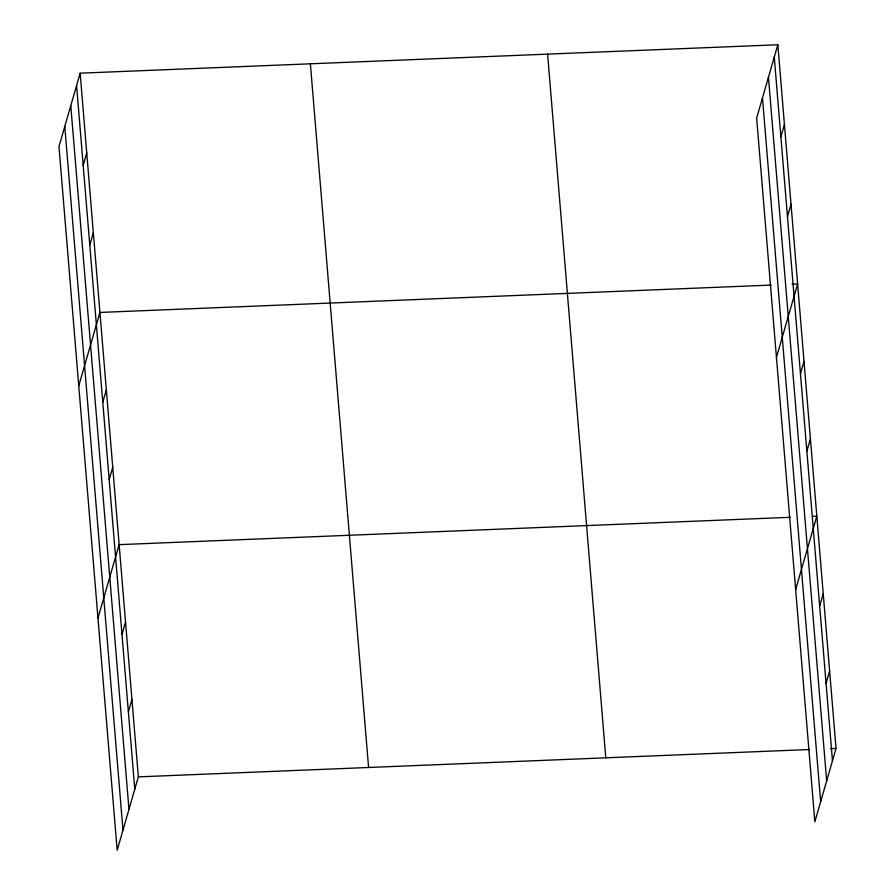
<?xml version="1.0" encoding="UTF-8"?>
<svg xmlns="http://www.w3.org/2000/svg" width="895" height="895" viewBox="0 0 895 895"><rect width="100%" height="100%" fill="white"/><g stroke="black" fill="none" stroke-linecap="round" stroke-linejoin="round"><path stroke-width="1.34" d="M80.147 73.189L58.969 146.567L117.167 850.25L138.345 776.871L80.147 73.189L777.833 44.75L836.031 748.433L814.853 821.811L756.655 118.129L777.833 44.75M83.179 165.284L86.748 152.933M89.78 245.029L93.337 232.689M78.76 385.823L99.938 312.444L771.11 285.08M102.78 402.191L106.337 389.851M109.179 479.597L112.736 467.246M97.958 618.031L119.136 544.652L790.307 517.299M121.977 634.398L125.535 622.059M128.377 711.805L131.945 699.465M780.865 136.845L784.434 124.506M787.466 216.59L791.023 204.25M776.446 357.385L797.624 284.006L792.041 284.23M800.466 373.752L804.023 361.412M806.865 451.158L810.422 438.818M795.644 589.592L816.822 516.214L812.638 516.393M819.663 605.971L823.221 593.62M826.063 683.366L829.631 671.026M138.345 776.871L809.516 749.518M830.448 748.668L836.031 748.433M774.276 57.09L832.462 760.772M768.458 77.239L826.656 780.921M762.473 97.991L820.659 801.674M547.606 54.136L605.792 757.819M310.386 63.802L368.583 767.485M76.59 85.528L134.776 789.211M70.772 105.666L128.969 809.36M64.787 126.419L122.973 830.112"/></g></svg>
